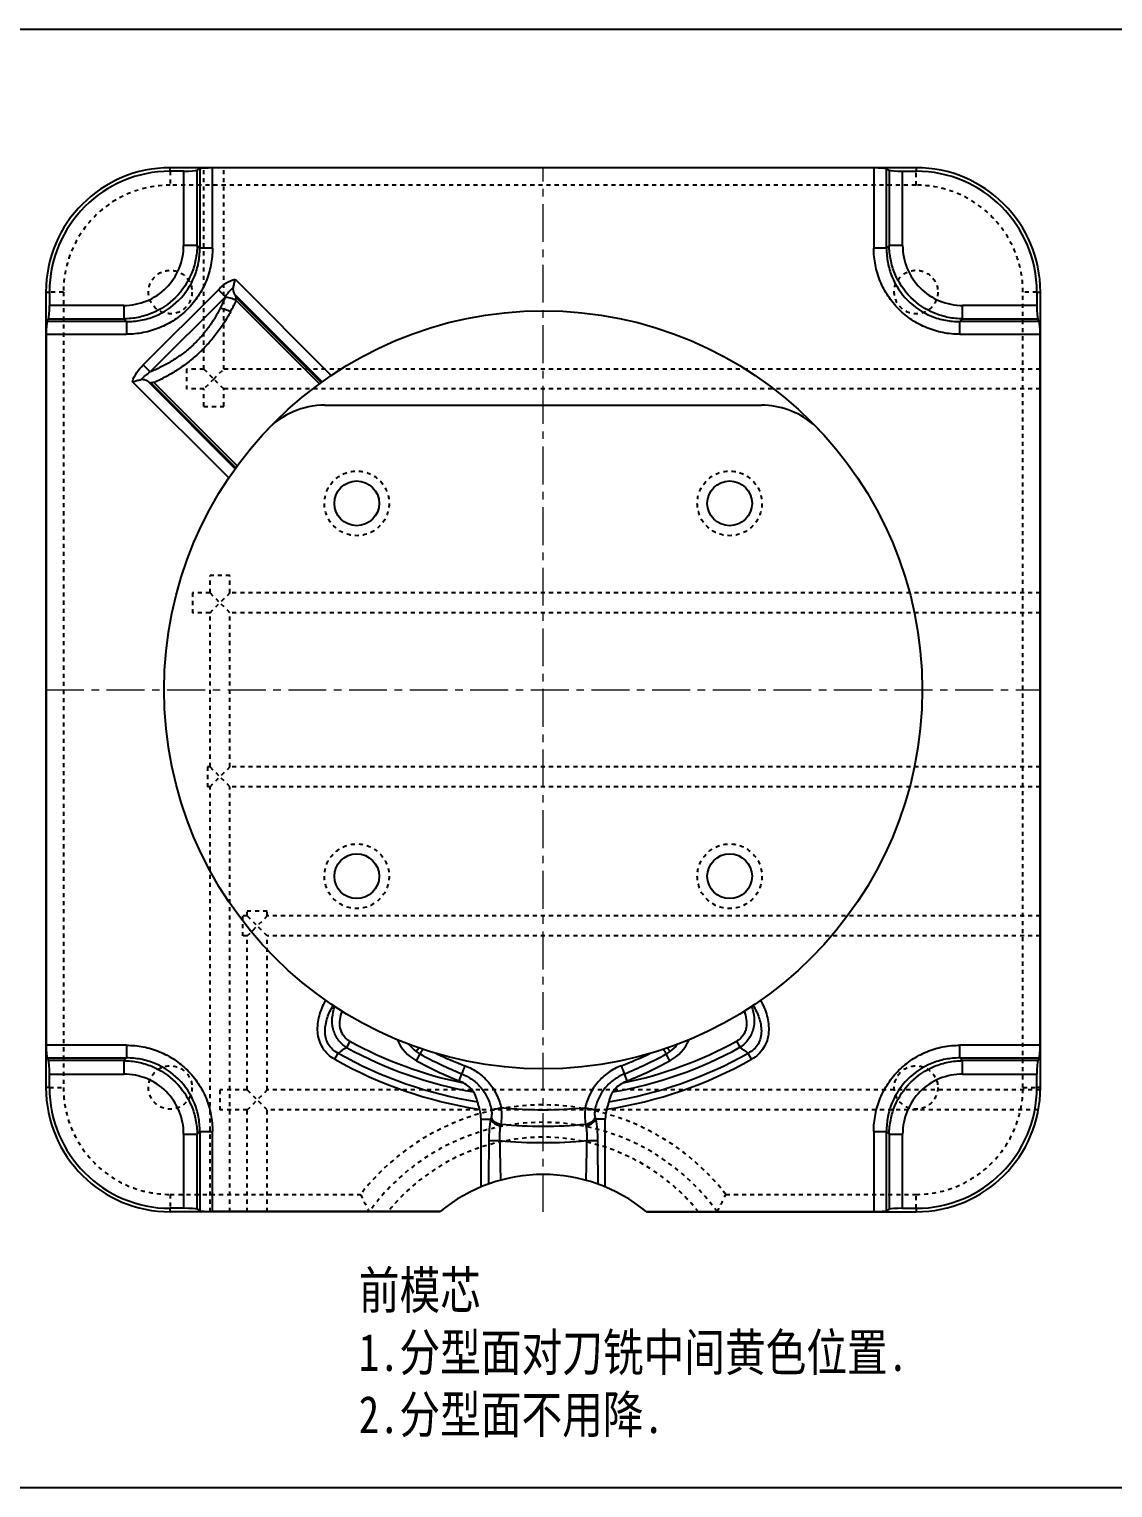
# Model space of a CAD drawing. Header units: millimetres. Extents: x 1540 to 3369, y -3458 to 1222.
# Drawn here: x 2314 to 2750, y -1511 to -924 of the extents above; entities that cross this region are included whole.
import ezdxf

# ---------------------------------------------------------------- set-up
doc = ezdxf.new("R2010")
doc.units = ezdxf.units.MM
doc.header["$LTSCALE"] = 16.335
doc.linetypes.add('CENTER', pattern=[0.6, 0.375, -0.075, 0.075, -0.075])
doc.linetypes.add('HIDDEN', pattern=[0.2, 0.1, -0.1])
doc.layers.get('0').update_dxf_attribs({"linetype": 'CONTINUOUS'})
doc.layers.add('center', color=1, linetype='CENTER', lineweight=9)
doc.layers.add('DEFAULT_2', color=8, linetype='HIDDEN')
doc.styles.get("Standard").update_dxf_attribs({"font": 'txt', "width": 0.8})

msp = doc.modelspace()

# ---------------------------------------------------------------- linework, layer by layer
at = {"color": 7, "linetype": 'Continuous'}
for p, q in [((2370.84, -981.064), (2370.84, -979.664)), ((2670.84, -979.664), (2370.84, -979.664)), ((2387.848, -1012.007), (2387.848, -979.752)), ((2653.832, -979.752), (2387.848, -979.752)), ((2653.832, -979.752), (2653.832, -1012.007)), ((2670.84, -979.664), (2670.84, -981.064)), ((2376.225, -981.064), (2370.84, -981.064)), ((2376.225, -981.064), (2376.225, -1010.922)), ((2382.727, -980.128), (2381.641, -980.667)), ((2381.641, -1010.922), (2381.641, -980.667)), ((2382.727, -980.128), (2382.727, -1012.007)), ((2658.953, -1012.007), (2658.953, -980.128)), ((2658.953, -980.128), (2660.039, -980.667)), ((2660.039, -980.667), (2660.039, -1010.922)), ((2665.455, -1010.922), (2665.455, -981.064)), ((2665.455, -981.064), (2670.84, -981.064)), ((2381.641, -1010.922), (2376.225, -1010.922)), ((2381.641, -1010.922), (2382.727, -1012.007)), ((2387.848, -1012.007), (2382.727, -1012.007)), ((2658.953, -1012.007), (2653.832, -1012.007)), ((2658.953, -1012.007), (2660.039, -1010.922)), ((2665.455, -1010.922), (2660.039, -1010.922)), ((2396.917, -1024.545), (2435.605, -1063.233)), ((2320.84, -1029.664), (2320.84, -1349.664)), ((2320.84, -1029.664), (2322.24, -1029.664)), ((2322.24, -1029.664), (2322.24, -1035.049)), ((2359.917, -1058.995), (2390.175, -1028.737)), ((2392.992, -1031.553), (2362.734, -1061.812)), ((2390.175, -1028.737), (2392.992, -1031.553)), ((2392.874, -1031.838), (2392.992, -1031.553)), ((2431.926, -1065.792), (2396.746, -1030.609)), ((2397.391, -1031.826), (2431.594, -1066.03)), ((2719.44, -1029.664), (2720.84, -1029.664)), ((2719.44, -1029.664), (2719.44, -1035.049)), ((2720.84, -1349.664), (2720.84, -1029.664)), ((2352.097, -1035.049), (2322.24, -1035.049)), ((2352.097, -1035.049), (2352.097, -1040.466)), ((2397.3, -1033.085), (2430.814, -1066.599)), ((2719.44, -1035.049), (2689.583, -1035.049)), ((2689.583, -1040.466), (2689.583, -1035.049)), ((2321.303, -1041.552), (2321.842, -1040.466)), ((2353.183, -1041.552), (2321.303, -1041.552)), ((2321.842, -1040.466), (2352.097, -1040.466)), ((2353.183, -1041.552), (2352.097, -1040.466)), ((2353.183, -1041.552), (2353.183, -1046.673)), ((2689.583, -1040.466), (2688.497, -1041.552)), ((2720.377, -1041.552), (2688.497, -1041.552)), ((2688.497, -1046.673), (2688.497, -1041.552)), ((2689.583, -1040.466), (2719.838, -1040.466)), ((2720.377, -1041.552), (2719.838, -1040.466)), ((2320.928, -1046.673), (2320.928, -1332.656)), ((2320.928, -1046.673), (2353.183, -1046.673)), ((2688.497, -1046.673), (2720.753, -1046.673)), ((2720.753, -1332.656), (2720.753, -1046.673)), ((2362.734, -1061.812), (2359.917, -1058.995)), ((2394.401, -1104.434), (2355.707, -1065.741)), ((2361.786, -1065.583), (2396.96, -1100.757)), ((2363.025, -1066.208), (2397.217, -1100.4)), ((2364.243, -1066.124), (2397.765, -1099.646)), ((2353.183, -1332.656), (2320.928, -1332.656)), ((2321.303, -1337.777), (2321.842, -1338.863)), ((2321.303, -1337.777), (2353.183, -1337.777)), ((2352.097, -1338.863), (2353.183, -1337.777)), ((2353.183, -1332.656), (2353.183, -1337.777)), ((2720.753, -1332.656), (2688.497, -1332.656)), ((2688.497, -1337.777), (2688.497, -1332.656)), ((2688.497, -1337.777), (2720.377, -1337.777)), ((2688.497, -1337.777), (2689.583, -1338.863)), ((2720.377, -1337.777), (2719.838, -1338.863)), ((2352.097, -1338.863), (2321.842, -1338.863)), ((2352.097, -1338.863), (2352.097, -1344.279)), ((2719.838, -1338.863), (2689.583, -1338.863)), ((2689.583, -1344.279), (2689.583, -1338.863)), ((2322.24, -1349.664), (2322.24, -1344.279)), ((2322.24, -1344.279), (2352.097, -1344.279)), ((2689.583, -1344.279), (2719.44, -1344.279)), ((2719.44, -1349.664), (2719.44, -1344.279)), ((2322.24, -1349.664), (2320.84, -1349.664)), ((2720.84, -1349.664), (2719.44, -1349.664)), ((2495.839, -1389.665), (2495.839, -1362.389)), ((2545.839, -1389.664), (2545.839, -1362.389)), ((2376.225, -1368.407), (2381.641, -1368.407)), ((2376.225, -1368.407), (2376.225, -1398.265)), ((2382.727, -1367.321), (2381.641, -1368.407)), ((2381.641, -1398.662), (2381.641, -1368.407)), ((2382.727, -1367.321), (2387.848, -1367.321)), ((2382.727, -1367.321), (2382.727, -1399.201)), ((2387.848, -1399.577), (2387.848, -1367.321)), ((2653.832, -1367.321), (2658.953, -1367.321)), ((2653.832, -1367.321), (2653.832, -1399.577)), ((2660.039, -1368.407), (2658.953, -1367.321)), ((2658.953, -1399.201), (2658.953, -1367.321)), ((2660.039, -1368.407), (2665.455, -1368.407)), ((2660.039, -1368.407), (2660.039, -1398.662)), ((2665.455, -1398.265), (2665.455, -1368.407)), ((2376.225, -1398.265), (2370.84, -1398.265)), ((2370.84, -1399.664), (2370.84, -1398.265)), ((2479.307, -1399.664), (2370.84, -1399.664)), ((2382.727, -1399.201), (2381.641, -1398.662)), ((2479.412, -1399.577), (2387.848, -1399.577)), ((2562.268, -1399.577), (2653.832, -1399.577)), ((2562.373, -1399.664), (2670.84, -1399.664)), ((2658.953, -1399.201), (2660.039, -1398.662)), ((2665.455, -1398.265), (2670.84, -1398.265)), ((2670.84, -1398.265), (2670.84, -1399.664))]:
    msp.add_line(p, q, dxfattribs=at)
at = {"color": 2, "linetype": 'Continuous'}
for p, q in [((2433.024, -1075.178), (2608.671, -1075.178)), ((2443.076, -1331.031), (2441.713, -1333.509)), ((2598.625, -1331.019), (2599.989, -1333.497)), ((2437.006, -1338.31), (2438.395, -1335.847)), ((2469.89, -1338.917), (2471.385, -1336.165)), ((2571.787, -1338.917), (2570.292, -1336.165)), ((2604.696, -1338.298), (2603.306, -1335.835)), ((2487.024, -1346.976), (2488.154, -1344.162)), ((2554.653, -1346.976), (2553.523, -1344.162)), ((2495.839, -1362.389), (2499.77, -1362.389)), ((2545.839, -1362.389), (2541.907, -1362.389))]:
    msp.add_line(p, q, dxfattribs=at)
msp.add_lwpolyline([(2074.262, -923.926), (2801.59, -923.926), (2801.59, -1510.698), (2074.262, -1510.698)], close=True)
msp.add_circle((2520.848, -1189.684), 152.5, dxfattribs=at)
at = {"color": 7, "linetype": 'Continuous'}
for centre in [(2445.854, -1114.678), (2595.854, -1114.678), (2445.854, -1264.678), (2595.854, -1264.678)]:
    msp.add_circle(centre, 9, dxfattribs=at)
for centre, radius, start, end in [((2370.84, -1029.664), 50, 90, 180), ((2670.84, -1029.664), 50, 0, 90), ((2370.84, -1029.664), 48.6, 90, 180), ((2670.84, -1029.664), 48.6, 0, 90), ((2335.139, -1005.554), 67.984, 331.797884, 334.31824), ((2380.327, -1026.005), 18.391, 336.600619, 337.358166), ((2352.464, -1038.429), 30.097, 293.0419, 293.531364), ((2370.84, -1349.664), 50, 180, 270), ((2370.84, -1349.664), 48.6, 180, 270), ((2670.84, -1349.664), 50, 270, 0), ((2670.84, -1349.664), 48.6, 270, 0), ((5674.391, -1313.243), 3171.578, 181.043568, 181.332092), ((2520.84, -1449.664), 65, 50.405709, 129.594291)]:
    msp.add_arc(centre, radius, start, end, dxfattribs=at)
at = {"color": 2, "linetype": 'Continuous'}
for centre, radius, start, end in [((2433.024, -1107.178), 32, 90, 136.78814), ((2608.671, -1107.178), 32, 50.60622, 90), ((2520.84, -1189.664), 161.343, 241.185315, 258.525043), ((2478.344, -1323.354), 17.711, 203.457614, 241.488175), ((2520.84, -1189.664), 161.343, 281.473183, 298.823237), ((2563.333, -1323.354), 17.711, 298.511825, 336.487318), ((2520.84, -1189.664), 167.828, 240.57762, 260.959517), ((2520.84, -1189.664), 164.172, 241.185599, 260.203892), ((2478.4, -1323.405), 14.561, 233.71348, 241.200449), ((2548.088, -1196.9), 158.991, 241.155187, 247.853948), ((2546.446, -1190.542), 160.812, 244.747604, 249.243923), ((2520.84, -1189.664), 167.828, 279.039332, 299.430726), ((2520.84, -1189.664), 164.172, 279.794823, 298.823237), ((2495.239, -1190.565), 160.788, 290.75646, 295.233518), ((2493.598, -1196.921), 158.968, 292.145627, 298.84534), ((2563.277, -1323.405), 14.562, 298.7999, 306.105962), ((2520.84, -1189.664), 170.657, 240.57762, 261.39231), ((2547.873, -1195.361), 163.369, 241.488175, 248.132612), ((2520.84, -1189.664), 170.657, 278.606606, 299.430726), ((2493.804, -1195.361), 163.369, 291.867388, 298.511825), ((2480.839, -1362.389), 16.608, 61.580517, 68.132612), ((2560.839, -1362.389), 16.608, 111.867388, 118.426686), ((2480.839, -1362.389), 15, 0, 15.425592), ((2520.84, -1189.664), 168.955, 264.257074, 275.74189), ((2560.839, -1362.389), 15, 164.576323, 180), ((2520.84, -1189.664), 175.569, 264.444935, 275.55406), ((2520.84, -1189.664), 182.184, 264.487528, 275.511515)]:
    msp.add_arc(centre, radius, start, end, dxfattribs=at)
at = {"color": 7, "linetype": 'Continuous'}
for centre, major_axis, start_param, end_param in [((2387.848, -980.207), (5.2, 0), 1.5707963, 2.9670597), ((2653.832, -980.207), (5.2, 0), 0.1745329, 1.5707963), ((2376.225, -980.583), (5.5, 0), -1.5707963, -0.1745329), ((2665.455, -980.583), (5.5, 0), -2.9670597, -1.5707963), ((2321.759, -1035.049), (0, 5.5), -2.9670597, -1.5707963), ((2719.921, -1035.049), (0, 5.5), -4.712389, -3.3161256), ((2321.382, -1046.673), (0, 5.2), 0.1745329, 1.5707963), ((2720.298, -1046.673), (0, 5.2), -1.5707963, -0.1745329), ((2321.382, -1332.656), (0, 5.2), 1.5707963, 2.9670597), ((2720.298, -1332.656), (0, 5.2), -2.9670597, -1.5707963), ((2321.759, -1344.279), (0, 5.5), -1.5707963, -0.1745329), ((2719.921, -1344.279), (0, 5.5), 0.1745329, 1.5707963), ((2376.225, -1398.746), (5.5, 0), 0.1745329, 1.5707963), ((2387.848, -1399.122), (5.2, 0), -2.9670597, -1.5707963), ((2653.832, -1399.122), (5.2, 0), -1.5707963, -0.1745329), ((2665.455, -1398.746), (5.5, 0), 1.5707963, 2.9670597)]:
    msp.add_ellipse(centre, major_axis=major_axis, ratio=0.0874887, start_param=start_param, end_param=end_param, dxfattribs=at)
for points, knots in [([(2352.097, -1035.05), (2355.252, -1035.05), (2361.609, -1033.823), (2369.65, -1028.474), (2374.999, -1020.433), (2376.226, -1014.077), (2376.226, -1010.922)], [0, 0, 0, 0, 0.2510063, 0.5, 0.7489937, 1, 1, 1, 1]), ([(2381.641, -1010.922), (2381.631, -1012.859), (2381.232, -1016.737), (2378.986, -1024.141), (2373.523, -1032.347), (2365.317, -1037.811), (2357.912, -1040.057), (2354.035, -1040.455), (2352.097, -1040.466)], [0, 0, 0, 0, 0.1258398, 0.2512274, 0.5, 0.7487726, 0.8741602, 1, 1, 1, 1]), ([(2387.849, -1012.007), (2387.849, -1014.291), (2387.406, -1018.857), (2385.444, -1025.429), (2382.235, -1031.463), (2377.919, -1036.744), (2372.638, -1041.059), (2366.604, -1044.268), (2360.033, -1046.23), (2355.467, -1046.674), (2353.183, -1046.674)], [0, 0, 0, 0, 0.1258405, 0.2509874, 0.3756288, 0.5, 0.6243712, 0.7490126, 0.8741595, 1, 1, 1, 1]), ([(2353.183, -1041.552), (2355.137, -1041.562), (2359.045, -1041.202), (2366.497, -1039.015), (2374.752, -1033.576), (2380.191, -1025.321), (2382.377, -1017.869), (2382.737, -1013.962), (2382.727, -1012.007)], [0, 0, 0, 0, 0.1264361, 0.2519471, 0.5, 0.7480529, 0.8735639, 1, 1, 1, 1]), ([(2688.497, -1046.674), (2686.214, -1046.674), (2681.647, -1046.23), (2675.076, -1044.268), (2669.042, -1041.059), (2663.761, -1036.744), (2659.445, -1031.463), (2656.236, -1025.429), (2654.274, -1018.857), (2653.831, -1014.291), (2653.831, -1012.007)], [0, 0, 0, 0, 0.1258405, 0.2509874, 0.3756288, 0.5, 0.6243712, 0.7490126, 0.8741595, 1, 1, 1, 1]), ([(2658.953, -1012.007), (2658.943, -1013.962), (2659.303, -1017.869), (2661.489, -1025.321), (2666.928, -1033.576), (2675.183, -1039.015), (2682.636, -1041.202), (2686.543, -1041.562), (2688.497, -1041.552)], [0, 0, 0, 0, 0.1264361, 0.2519471, 0.5, 0.7480529, 0.8735639, 1, 1, 1, 1]), ([(2689.583, -1040.466), (2687.645, -1040.455), (2683.768, -1040.057), (2676.364, -1037.811), (2668.157, -1032.347), (2662.694, -1024.141), (2660.448, -1016.737), (2660.049, -1012.859), (2660.039, -1010.922)], [0, 0, 0, 0, 0.1258398, 0.2512274, 0.5, 0.7487726, 0.8741602, 1, 1, 1, 1]), ([(2665.454, -1010.922), (2665.454, -1014.077), (2666.681, -1020.433), (2672.03, -1028.474), (2680.071, -1033.823), (2686.428, -1035.05), (2689.583, -1035.05)], [0, 0, 0, 0, 0.2510063, 0.5, 0.7489937, 1, 1, 1, 1]), ([(2390.175, -1028.736), (2391.119, -1027.792), (2393.137, -1026.038), (2395.603, -1024.79), (2396.917, -1024.545)], [0, 0, 0, 0, 0.499609, 1, 1, 1, 1]), ([(2396.917, -1024.545), (2396.741, -1025.112), (2396.442, -1026.223), (2396.207, -1027.349), (2396.114, -1027.896)], [0, 0, 0, 0, 0.5167276, 1, 1, 1, 1]), ([(2392.874, -1031.838), (2392.722, -1032.205), (2392.093, -1033.682), (2391.415, -1035.138), (2390.873, -1036.218)], [0, 0, 0, 0, 0.247443, 1, 1, 1, 1]), ([(2397.268, -1032.989), (2396.906, -1032.811), (2396.16, -1032.491), (2395.024, -1032.123), (2393.923, -1031.897), (2393.208, -1031.837), (2392.875, -1031.838)], [0, 0, 0, 0, 0.2644127, 0.5314244, 0.7817254, 1, 1, 1, 1]), ([(2392.992, -1031.553), (2393.221, -1031.225), (2393.695, -1030.576), (2394.687, -1029.314), (2395.515, -1028.431), (2396.115, -1027.897)], [0, 0, 0, 0, 0.2497251, 0.4996818, 1, 1, 1, 1]), ([(2396.114, -1027.896), (2396.036, -1028.351), (2396.081, -1029.327), (2396.491, -1030.198), (2396.746, -1030.609)], [0, 0, 0, 0, 0.4884046, 1, 1, 1, 1]), ([(2397.391, -1031.826), (2397.356, -1031.716), (2397.184, -1031.286), (2396.925, -1030.902), (2396.744, -1030.608)], [0, 0, 0, 0, 0.2516322, 1, 1, 1, 1]), ([(2397.268, -1032.989), (2397.259, -1032.891), (2397.281, -1032.695), (2397.321, -1032.405), (2397.354, -1032.115), (2397.379, -1031.923), (2397.391, -1031.826)], [0, 0, 0, 0, 0.2518118, 0.5019717, 0.7510395, 1, 1, 1, 1]), ([(2390.873, -1036.218), (2390.177, -1037.645), (2388.608, -1040.466), (2385.861, -1044.51), (2382.707, -1048.362), (2379.143, -1051.875), (2375.271, -1054.99), (2371.19, -1057.668), (2367.018, -1059.955), (2364.163, -1061.242), (2362.734, -1061.812)], [0, 0, 0, 0, 0.1223817, 0.2483916, 0.3765118, 0.5055154, 0.6335109, 0.7589367, 0.8813462, 1, 1, 1, 1]), ([(2395.052, -1037.681), (2394.226, -1039.204), (2392.451, -1042.237), (2389.387, -1046.594), (2385.916, -1050.754), (2382.706, -1053.977), (2379.969, -1056.369), (2377.174, -1058.624), (2374.256, -1060.661), (2371.642, -1062.3), (2370.136, -1063.161), (2368.639, -1063.988), (2366.764, -1064.96), (2365.244, -1065.687), (2364.481, -1066.025)], [0, 0, 0, 0, 0.1224252, 0.2480495, 0.3759739, 0.5047848, 0.5689929, 0.6327789, 0.75847, 0.8201765, 0.8507362, 0.8810481, 0.9409815, 1, 1, 1, 1]), ([(2395.051, -1037.681), (2394.355, -1037.296), (2393.287, -1036.808), (2391.866, -1036.381), (2391.189, -1036.252), (2390.873, -1036.218)], [0, 0, 0, 0, 0.5369219, 0.7860466, 1, 1, 1, 1]), ([(2397.207, -1033.31), (2397.146, -1033.45), (2396.89, -1034.024), (2396.619, -1034.591), (2396.412, -1035.019)], [0, 0, 0, 0, 0.2437723, 1, 1, 1, 1]), ([(2355.707, -1065.741), (2355.958, -1064.424), (2357.214, -1061.96), (2358.971, -1059.94), (2359.917, -1058.995)], [0, 0, 0, 0, 0.5006281, 1, 1, 1, 1]), ([(2359.064, -1064.942), (2359.594, -1064.335), (2360.787, -1063.241), (2362.076, -1062.275), (2362.734, -1061.812)], [0, 0, 0, 0, 0.5004062, 1, 1, 1, 1]), ([(2355.707, -1065.741), (2356.275, -1065.565), (2357.388, -1065.267), (2358.516, -1065.035), (2359.064, -1064.942)], [0, 0, 0, 0, 0.5166724, 1, 1, 1, 1]), ([(2361.786, -1065.583), (2361.374, -1065.326), (2360.501, -1064.912), (2359.521, -1064.864), (2359.064, -1064.942)], [0, 0, 0, 0, 0.5117675, 1, 1, 1, 1]), ([(2361.786, -1065.581), (2361.883, -1065.642), (2362.085, -1065.754), (2362.385, -1065.933), (2362.685, -1066.111), (2362.91, -1066.196), (2363.026, -1066.207)], [0, 0, 0, 0, 0.2468632, 0.4964161, 0.7500254, 1, 1, 1, 1]), ([(2364.244, -1066.123), (2364.196, -1066.101), (2364.091, -1066.078), (2363.885, -1066.103), (2363.632, -1066.135), (2363.329, -1066.171), (2363.127, -1066.194), (2363.026, -1066.207)], [0, 0, 0, 0, 0.1288768, 0.2542956, 0.5032258, 0.7518214, 1, 1, 1, 1]), ([(2353.183, -1332.655), (2355.467, -1332.655), (2360.033, -1333.099), (2366.604, -1335.061), (2372.638, -1338.27), (2377.919, -1342.585), (2382.235, -1347.866), (2385.444, -1353.9), (2387.406, -1360.472), (2387.849, -1365.038), (2387.849, -1367.321)], [0, 0, 0, 0, 0.1258405, 0.2509874, 0.3756288, 0.5, 0.6243712, 0.7490126, 0.8741595, 1, 1, 1, 1]), ([(2382.727, -1367.321), (2382.737, -1365.367), (2382.377, -1361.46), (2380.191, -1354.007), (2374.752, -1345.753), (2366.497, -1340.314), (2359.045, -1338.127), (2355.137, -1337.767), (2353.183, -1337.777)], [0, 0, 0, 0, 0.1264361, 0.2519471, 0.5, 0.7480529, 0.8735639, 1, 1, 1, 1]), ([(2653.831, -1367.321), (2653.831, -1365.038), (2654.274, -1360.472), (2656.236, -1353.9), (2659.445, -1347.866), (2663.761, -1342.585), (2669.042, -1338.27), (2675.076, -1335.061), (2681.647, -1333.099), (2686.214, -1332.655), (2688.497, -1332.655)], [0, 0, 0, 0, 0.1258405, 0.2509874, 0.3756288, 0.5, 0.6243712, 0.7490126, 0.8741595, 1, 1, 1, 1]), ([(2688.497, -1337.777), (2686.543, -1337.767), (2682.636, -1338.127), (2675.183, -1340.314), (2666.928, -1345.753), (2661.489, -1354.007), (2659.303, -1361.46), (2658.943, -1365.367), (2658.953, -1367.321)], [0, 0, 0, 0, 0.1264361, 0.2519471, 0.5, 0.7480529, 0.8735639, 1, 1, 1, 1]), ([(2352.097, -1338.863), (2354.035, -1338.873), (2357.912, -1339.272), (2365.317, -1341.518), (2373.523, -1346.981), (2378.986, -1355.188), (2381.232, -1362.592), (2381.631, -1366.47), (2381.641, -1368.407)], [0, 0, 0, 0, 0.1258398, 0.2512274, 0.5, 0.7487726, 0.8741602, 1, 1, 1, 1]), ([(2660.039, -1368.407), (2660.049, -1366.47), (2660.448, -1362.592), (2662.694, -1355.188), (2668.157, -1346.981), (2676.364, -1341.518), (2683.768, -1339.272), (2687.645, -1338.873), (2689.583, -1338.863)], [0, 0, 0, 0, 0.1258398, 0.2512274, 0.5, 0.7487726, 0.8741602, 1, 1, 1, 1]), ([(2376.226, -1368.407), (2376.226, -1365.252), (2374.999, -1358.896), (2369.65, -1350.855), (2361.609, -1345.506), (2355.252, -1344.279), (2352.097, -1344.279)], [0, 0, 0, 0, 0.2510063, 0.5, 0.7489937, 1, 1, 1, 1]), ([(2689.583, -1344.279), (2686.428, -1344.279), (2680.071, -1345.506), (2672.03, -1350.855), (2666.681, -1358.896), (2665.454, -1365.252), (2665.454, -1368.407)], [0, 0, 0, 0, 0.2510063, 0.5, 0.7489937, 1, 1, 1, 1])]:
    msp.add_open_spline(points, degree=3, knots=knots, dxfattribs=at)
for points in [[(2397.3, -1033.085), (2397.279, -1033.059), (2397.27, -1033.023), (2397.267, -1032.989)], [(2498.957, -1371.006), (2498.931, -1376.835), (2498.896, -1382.664), (2498.863, -1388.493)], [(2538.338, -1371.006), (2538.25, -1376.329), (2538.121, -1381.65), (2538.007, -1386.972)], [(2542.72, -1371.006), (2542.745, -1376.834), (2542.782, -1382.663), (2542.814, -1388.491)]]:
    msp.add_open_spline(points, degree=3, dxfattribs=at)
at = {"color": 2, "linetype": 'Continuous'}
for points, knots in [([(2437.006, -1338.31), (2436.035, -1337.763), (2434.209, -1336.439), (2432.067, -1333.822), (2430.677, -1330.739), (2430.06, -1327.422), (2430.13, -1324.056), (2430.975, -1319.662), (2432.298, -1316.543), (2433.375, -1314.593)], [0, 0, 0, 0, 0.1249958, 0.2499504, 0.3749477, 0.500007, 0.6251134, 0.7502254, 1, 1, 1, 1]), ([(2438.395, -1335.847), (2437.579, -1335.441), (2436.037, -1334.417), (2434.287, -1332.257), (2433.283, -1329.67), (2432.997, -1326.926), (2433.282, -1324.193), (2434.237, -1320.674), (2435.446, -1318.201), (2436.383, -1316.647)], [0, 0, 0, 0, 0.1251832, 0.2503767, 0.3755917, 0.5007613, 0.6258248, 0.7507579, 1, 1, 1, 1]), ([(2441.714, -1333.509), (2441.058, -1333.099), (2439.818, -1332.157), (2438.267, -1330.411), (2437.088, -1328.395), (2436.062, -1325.468), (2435.801, -1321.555), (2436.518, -1318.527), (2437.049, -1317.087)], [0, 0, 0, 0, 0.1253861, 0.2508684, 0.3763582, 0.5017604, 0.7511507, 1, 1, 1, 1]), ([(2443.076, -1331.031), (2442.578, -1330.757), (2441.634, -1330.107), (2440.469, -1328.844), (2439.626, -1327.345), (2438.969, -1325.156), (2438.976, -1322.261), (2439.625, -1320.064), (2440.057, -1319.016)], [0, 0, 0, 0, 0.1251257, 0.250274, 0.3753976, 0.5005799, 0.7500977, 1, 1, 1, 1]), ([(2601.648, -1319.017), (2602.079, -1320.065), (2602.725, -1322.26), (2602.73, -1325.152), (2602.073, -1327.337), (2601.23, -1328.834), (2600.066, -1330.096), (2599.122, -1330.745), (2598.625, -1331.019)], [0, 0, 0, 0, 0.249923, 0.4994165, 0.6245662, 0.7496544, 0.8748195, 1, 1, 1, 1]), ([(2604.656, -1317.089), (2605.185, -1318.528), (2605.9, -1321.554), (2605.637, -1325.464), (2604.611, -1328.387), (2603.432, -1330.401), (2601.882, -1332.145), (2600.643, -1333.087), (2599.989, -1333.497)], [0, 0, 0, 0, 0.2488699, 0.498244, 0.6236241, 0.7490898, 0.8745808, 1, 1, 1, 1]), ([(2605.324, -1316.647), (2606.259, -1318.201), (2607.467, -1320.673), (2608.419, -1324.19), (2608.703, -1326.921), (2608.416, -1329.663), (2607.412, -1332.248), (2605.663, -1334.406), (2604.122, -1335.429), (2603.306, -1335.835)], [0, 0, 0, 0, 0.2492787, 0.3742141, 0.4992684, 0.624428, 0.7496247, 0.8747951, 1, 1, 1, 1]), ([(2608.332, -1314.594), (2609.408, -1316.543), (2610.729, -1319.662), (2611.571, -1324.054), (2611.639, -1327.418), (2611.022, -1330.732), (2609.632, -1333.812), (2607.491, -1336.427), (2605.666, -1337.75), (2604.696, -1338.298)], [0, 0, 0, 0, 0.2498133, 0.3749272, 0.5000228, 0.6250717, 0.7500514, 0.8749866, 1, 1, 1, 1]), ([(2469.782, -1335.142), (2469.838, -1335.079), (2469.971, -1334.911), (2470.324, -1334.446), (2470.615, -1334.041), (2470.828, -1333.74)], [0, 0, 0, 0, 0.1445951, 0.3674645, 1, 1, 1, 1]), ([(2471.385, -1336.165), (2471.441, -1336.081), (2471.575, -1335.854), (2471.926, -1335.23), (2472.215, -1334.687), (2472.426, -1334.284)], [0, 0, 0, 0, 0.1417414, 0.3661821, 1, 1, 1, 1]), ([(2569.256, -1334.293), (2569.466, -1334.694), (2569.753, -1335.235), (2570.103, -1335.856), (2570.236, -1336.081), (2570.292, -1336.165)], [0, 0, 0, 0, 0.6338088, 0.8582001, 1, 1, 1, 1]), ([(2570.815, -1333.762), (2571.028, -1334.064), (2571.318, -1334.471), (2571.669, -1334.937), (2571.802, -1335.106), (2571.858, -1335.169)], [0, 0, 0, 0, 0.632544, 0.8554175, 1, 1, 1, 1]), ([(2488.154, -1344.162), (2488.225, -1344.016), (2488.394, -1343.619), (2488.689, -1342.9), (2489.055, -1341.966), (2489.318, -1341.28), (2489.456, -1340.918)], [0, 0, 0, 0, 0.1392743, 0.3698259, 0.6672533, 1, 1, 1, 1]), ([(2489.456, -1340.918), (2491.255, -1341.599), (2494.692, -1343.431), (2498.991, -1347.367), (2502.202, -1352.23), (2503.506, -1355.896), (2503.934, -1357.771)], [0, 0, 0, 0, 0.249962, 0.4999497, 0.7499623, 1, 1, 1, 1]), ([(2552.221, -1340.918), (2550.423, -1341.599), (2546.985, -1343.431), (2542.687, -1347.368), (2539.476, -1352.23), (2538.171, -1355.896), (2537.744, -1357.772)], [0, 0, 0, 0, 0.2499617, 0.4999493, 0.749962, 1, 1, 1, 1]), ([(2552.221, -1340.918), (2552.359, -1341.28), (2552.622, -1341.966), (2552.988, -1342.9), (2553.283, -1343.619), (2553.452, -1344.016), (2553.523, -1344.162)], [0, 0, 0, 0, 0.3327467, 0.630174, 0.8607256, 1, 1, 1, 1]), ([(2488.154, -1344.162), (2489.649, -1344.772), (2492.502, -1346.369), (2496.056, -1349.731), (2498.677, -1353.864), (2499.689, -1356.974), (2499.992, -1358.559)], [0, 0, 0, 0, 0.2500155, 0.5000363, 0.750041, 1, 1, 1, 1]), ([(2492.907, -1351.442), (2492.691, -1351.074), (2492.142, -1350.356), (2490.806, -1349.055), (2489.603, -1348.249), (2488.756, -1347.79)], [0, 0, 0, 0, 0.2297561, 0.4823139, 1, 1, 1, 1]), ([(2553.523, -1344.162), (2552.028, -1344.772), (2549.175, -1346.369), (2545.621, -1349.731), (2543, -1353.864), (2541.988, -1356.974), (2541.685, -1358.56)], [0, 0, 0, 0, 0.2500157, 0.5000367, 0.7500415, 1, 1, 1, 1]), ([(2552.917, -1347.792), (2552.071, -1348.251), (2550.869, -1349.057), (2549.534, -1350.357), (2548.985, -1351.074), (2548.769, -1351.443)], [0, 0, 0, 0, 0.5177035, 0.7702547, 1, 1, 1, 1]), ([(2494.469, -1355.408), (2494.393, -1355.07), (2494.029, -1353.693), (2493.453, -1352.372), (2492.907, -1351.442)], [0, 0, 0, 0, 0.2432211, 1, 1, 1, 1]), ([(2495.298, -1358.399), (2495.151, -1357.865), (2494.866, -1356.87), (2494.574, -1355.877), (2494.469, -1355.408)], [0, 0, 0, 0, 0.5355657, 1, 1, 1, 1]), ([(2547.208, -1355.409), (2547.102, -1355.877), (2546.81, -1356.871), (2546.526, -1357.865), (2546.379, -1358.4)], [0, 0, 0, 0, 0.4644375, 1, 1, 1, 1]), ([(2548.769, -1351.443), (2548.583, -1351.76), (2547.912, -1353.017), (2547.44, -1354.379), (2547.208, -1355.409)], [0, 0, 0, 0, 0.2584383, 1, 1, 1, 1]), ([(2499.992, -1358.559), (2500.101, -1359.131), (2500.199, -1360.191), (2500.071, -1361.252), (2499.946, -1361.71)], [0, 0, 0, 0, 0.5501993, 1, 1, 1, 1]), ([(2499.992, -1358.559), (2500.178, -1358.542), (2500.667, -1358.458), (2501.545, -1358.291), (2502.674, -1358.053), (2503.499, -1357.871), (2503.934, -1357.771)], [0, 0, 0, 0, 0.1393366, 0.3698775, 0.6672798, 1, 1, 1, 1]), ([(2503.934, -1357.771), (2504.044, -1358.951), (2504.132, -1361.17), (2503.985, -1363.387), (2503.845, -1364.409)], [0, 0, 0, 0, 0.5345134, 1, 1, 1, 1]), ([(2537.744, -1357.772), (2537.633, -1358.951), (2537.545, -1361.17), (2537.692, -1363.388), (2537.833, -1364.41)], [0, 0, 0, 0, 0.5345131, 1, 1, 1, 1]), ([(2537.744, -1357.772), (2538.178, -1357.871), (2539.003, -1358.054), (2540.132, -1358.292), (2541.01, -1358.458), (2541.499, -1358.542), (2541.685, -1358.56)], [0, 0, 0, 0, 0.3327198, 0.6301216, 0.8606623, 1, 1, 1, 1]), ([(2541.685, -1358.56), (2541.576, -1359.131), (2541.478, -1360.191), (2541.606, -1361.252), (2541.731, -1361.711)], [0, 0, 0, 0, 0.5502012, 1, 1, 1, 1]), ([(2499.77, -1362.389), (2499.488, -1363.721), (2499.094, -1366.59), (2498.963, -1369.479), (2498.957, -1371.006)], [0, 0, 0, 0, 0.4715531, 1, 1, 1, 1]), ([(2499.946, -1361.71), (2499.932, -1361.765), (2499.871, -1361.991), (2499.814, -1362.217), (2499.77, -1362.389)], [0, 0, 0, 0, 0.2413426, 1, 1, 1, 1]), ([(2499.77, -1362.389), (2499.987, -1363.076), (2500.895, -1363.982), (2502.356, -1364.691), (2503.249, -1364.922), (2503.713, -1364.993)], [0, 0, 0, 0, 0.4415903, 0.7131183, 1, 1, 1, 1]), ([(2499.946, -1361.71), (2500.049, -1362.05), (2500.43, -1362.727), (2501.334, -1363.531), (2502.505, -1364.127), (2503.388, -1364.347), (2503.845, -1364.409)], [0, 0, 0, 0, 0.2142002, 0.4560032, 0.7217307, 1, 1, 1, 1]), ([(2503.713, -1364.993), (2503.502, -1365.921), (2503.252, -1367.928), (2503.268, -1369.947), (2503.339, -1371.006)], [0, 0, 0, 0, 0.4727378, 1, 1, 1, 1]), ([(2503.845, -1364.409), (2503.835, -1364.457), (2503.793, -1364.652), (2503.746, -1364.846), (2503.713, -1364.993)], [0, 0, 0, 0, 0.2439798, 1, 1, 1, 1]), ([(2537.833, -1364.41), (2538.289, -1364.347), (2539.172, -1364.127), (2540.343, -1363.532), (2541.247, -1362.727), (2541.628, -1362.05), (2541.731, -1361.711)], [0, 0, 0, 0, 0.278265, 0.5439885, 0.7857916, 1, 1, 1, 1]), ([(2537.833, -1364.41), (2537.842, -1364.457), (2537.884, -1364.652), (2537.931, -1364.846), (2537.964, -1364.993)], [0, 0, 0, 0, 0.2439814, 1, 1, 1, 1]), ([(2537.964, -1364.993), (2538.428, -1364.922), (2539.321, -1364.691), (2540.782, -1363.982), (2541.69, -1363.076), (2541.907, -1362.389)], [0, 0, 0, 0, 0.2868725, 0.5583926, 1, 1, 1, 1]), ([(2537.964, -1364.993), (2538.174, -1365.921), (2538.424, -1367.929), (2538.409, -1369.947), (2538.338, -1371.006)], [0, 0, 0, 0, 0.4727344, 1, 1, 1, 1]), ([(2541.731, -1361.711), (2541.745, -1361.765), (2541.806, -1361.991), (2541.863, -1362.217), (2541.907, -1362.389)], [0, 0, 0, 0, 0.2413406, 1, 1, 1, 1]), ([(2541.907, -1362.389), (2542.189, -1363.721), (2542.584, -1366.59), (2542.714, -1369.479), (2542.72, -1371.006)], [0, 0, 0, 0, 0.4715348, 1, 1, 1, 1]), ([(2498.957, -1371.006), (2499.16, -1371.019), (2499.7, -1371.028), (2500.675, -1371.034), (2501.932, -1371.026), (2502.853, -1371.014), (2503.339, -1371.006)], [0, 0, 0, 0, 0.1392549, 0.3698099, 0.667245, 1, 1, 1, 1]), ([(2538.338, -1371.006), (2538.824, -1371.014), (2539.745, -1371.026), (2541.002, -1371.034), (2541.977, -1371.028), (2542.517, -1371.019), (2542.72, -1371.006)], [0, 0, 0, 0, 0.3327564, 0.6301929, 0.8607484, 1, 1, 1, 1])]:
    msp.add_open_spline(points, degree=3, knots=knots, dxfattribs=at)
for points in [[(2441.714, -1333.509), (2440.608, -1334.289), (2439.501, -1335.068), (2438.395, -1335.847)], [(2466.852, -1332.297), (2467.692, -1333.368), (2468.685, -1334.336), (2469.782, -1335.142)], [(2574.813, -1332.313), (2573.966, -1333.39), (2572.965, -1334.362), (2571.858, -1335.169)], [(2599.989, -1333.497), (2601.094, -1334.276), (2602.2, -1335.056), (2603.306, -1335.835)]]:
    msp.add_open_spline(points, degree=3, dxfattribs=at)
at = {"layer": 'center', "color": 1, "linetype": 'CENTER', "ltscale": 2.487909}
for p, q in [((2520.84, -1399.664), (2520.84, -979.664)), ((2320.84, -1189.664), (2720.84, -1189.664))]:
    msp.add_line(p, q, dxfattribs=at)
at = {"layer": 'DEFAULT_2', "color": 8, "linetype": 'HIDDEN'}
for p, q in [((2384.34, -1060.664), (2384.34, -979.664)), ((2392.34, -1060.664), (2392.34, -979.664)), ((2370.84, -981.064), (2370.84, -986.664)), ((2670.84, -986.664), (2670.84, -981.064)), ((2670.84, -986.664), (2370.84, -986.664)), ((2327.84, -1029.664), (2322.24, -1029.664)), ((2327.84, -1029.664), (2327.84, -1349.664)), ((2719.44, -1029.664), (2713.84, -1029.664)), ((2713.84, -1349.664), (2713.84, -1029.664)), ((2384.34, -1060.664), (2377.34, -1060.664)), ((2377.34, -1060.666), (2377.34, -1068.663)), ((2384.34, -1060.664), (2388.34, -1064.664)), ((2388.34, -1064.664), (2392.34, -1060.664)), ((2720.84, -1060.664), (2392.34, -1060.664)), ((2388.34, -1064.664), (2384.34, -1068.664)), ((2392.34, -1068.664), (2388.34, -1064.664)), ((2384.34, -1068.664), (2377.34, -1068.664)), ((2384.34, -1075.664), (2384.34, -1068.664)), ((2392.34, -1075.664), (2392.34, -1068.664)), ((2720.84, -1068.664), (2392.34, -1068.664)), ((2384.342, -1075.664), (2392.339, -1075.664)), ((2386.84, -1150.664), (2386.84, -1143.664)), ((2394.84, -1143.664), (2386.84, -1143.664)), ((2394.84, -1150.664), (2394.84, -1143.664)), ((2386.84, -1150.664), (2379.84, -1150.664)), ((2379.84, -1150.666), (2379.84, -1158.663)), ((2386.84, -1150.664), (2390.84, -1154.664)), ((2386.84, -1150.664), (2390.84, -1154.664)), ((2386.84, -1158.664), (2390.84, -1154.664)), ((2394.84, -1150.664), (2390.84, -1154.664)), ((2394.84, -1150.664), (2390.84, -1154.664)), ((2394.84, -1158.664), (2390.84, -1154.664)), ((2720.84, -1150.664), (2394.84, -1150.664)), ((2386.84, -1158.664), (2379.84, -1158.664)), ((2386.84, -1220.664), (2386.84, -1158.664)), ((2394.84, -1220.664), (2394.84, -1158.664)), ((2720.84, -1158.664), (2394.84, -1158.664)), ((2386.84, -1220.664), (2385.84, -1220.664)), ((2385.84, -1220.666), (2385.84, -1228.663)), ((2386.84, -1220.664), (2390.84, -1224.664)), ((2386.84, -1220.664), (2390.84, -1224.664)), ((2386.84, -1228.664), (2390.84, -1224.664)), ((2394.84, -1220.664), (2390.84, -1224.664)), ((2394.84, -1220.664), (2390.84, -1224.664)), ((2394.84, -1228.664), (2390.84, -1224.664)), ((2720.84, -1220.664), (2394.84, -1220.664)), ((2386.84, -1228.664), (2385.84, -1228.664)), ((2386.84, -1399.664), (2386.84, -1228.664)), ((2394.84, -1399.664), (2394.84, -1228.664)), ((2720.84, -1228.664), (2394.84, -1228.664)), ((2401.84, -1280.664), (2401.84, -1278.664)), ((2409.84, -1278.664), (2401.84, -1278.664)), ((2409.84, -1280.664), (2409.84, -1278.664)), ((2401.84, -1280.664), (2399.84, -1280.664)), ((2399.84, -1280.666), (2399.84, -1288.663)), ((2401.84, -1280.664), (2405.84, -1284.664)), ((2401.84, -1280.664), (2405.84, -1284.664)), ((2401.84, -1288.664), (2405.84, -1284.664)), ((2403.511, -1286.993), (2405.84, -1284.664)), ((2409.84, -1280.664), (2405.84, -1284.664)), ((2409.84, -1280.664), (2405.84, -1284.664)), ((2409.84, -1288.664), (2405.84, -1284.664)), ((2720.84, -1280.664), (2409.84, -1280.664)), ((2401.84, -1288.664), (2399.84, -1288.664)), ((2401.84, -1288.664), (2403.511, -1286.993)), ((2401.84, -1350.664), (2401.84, -1288.664)), ((2720.84, -1288.664), (2409.84, -1288.664)), ((2409.84, -1350.664), (2409.84, -1288.664)), ((2322.24, -1349.664), (2327.84, -1349.664)), ((2401.84, -1350.664), (2390.84, -1350.664)), ((2390.84, -1350.666), (2390.84, -1358.663)), ((2401.84, -1350.664), (2405.84, -1354.664)), ((2401.84, -1350.664), (2405.84, -1354.664)), ((2401.84, -1358.664), (2405.84, -1354.664)), ((2409.84, -1350.664), (2405.84, -1354.664)), ((2409.84, -1350.664), (2405.84, -1354.664)), ((2409.84, -1358.664), (2405.84, -1354.664)), ((2720.83, -1350.664), (2409.84, -1350.664)), ((2713.84, -1349.664), (2719.44, -1349.664)), ((2401.84, -1358.664), (2390.84, -1358.664)), ((2401.84, -1399.664), (2401.84, -1358.664)), ((2720.023, -1358.664), (2409.84, -1358.664)), ((2409.84, -1399.664), (2409.84, -1358.664)), ((2370.84, -1392.664), (2447.357, -1392.664)), ((2370.84, -1392.664), (2370.84, -1398.265)), ((2594.323, -1392.664), (2670.84, -1392.664)), ((2670.84, -1398.265), (2670.84, -1392.664))]:
    msp.add_line(p, q, dxfattribs=at)
for centre, radius in [((2370.84, -1029.664), 8.75), ((2670.84, -1029.664), 8.75), ((2445.854, -1114.678), 13), ((2595.854, -1114.678), 13), ((2445.854, -1264.678), 13), ((2595.854, -1264.678), 13), ((2370.84, -1349.664), 8.75), ((2670.84, -1349.664), 8.75)]:
    msp.add_circle(centre, radius, dxfattribs=at)
for centre, radius, start, end in [((2370.84, -1029.664), 43, 90, 180), ((2670.84, -1029.664), 43, 0, 90), ((2608.671, -1107.178), 32, 43.21186, 50.60622), ((2370.84, -1349.664), 43, 180, 270), ((2670.84, -1349.664), 43, 270, 0), ((2520.84, -1449.664), 92.998, 37.800453, 142.199547), ((2520.84, -1449.664), 85.998, 35.549472, 144.450528), ((2520.84, -1449.664), 79.998, 38.683065, 141.316935), ((2803.923, -1218.09), 397.008, 206.086337, 207.216684), ((2234.537, -1216.474), 400.611, 332.788399, 333.90858), ((2520.84, -1449.664), 65, 129.594291, 129.715137), ((2520.84, -1449.664), 65, 50.284863, 50.405709)]:
    msp.add_arc(centre, radius, start, end, dxfattribs=at)

# ---------------------------------------------------------------- texts
at = {"insert": (2446.69, -1423.688), "char_height": 15, "width": 422.28077, "attachment_point": 1}
msp.add_mtext('{\\fSimSun|b0|i0|c134|p2;前模芯^J1.分型面对刀铣中间黄色位置.\\P2.分型面不用降.}', dxfattribs=at)

doc.saveas('drawing.dxf')
